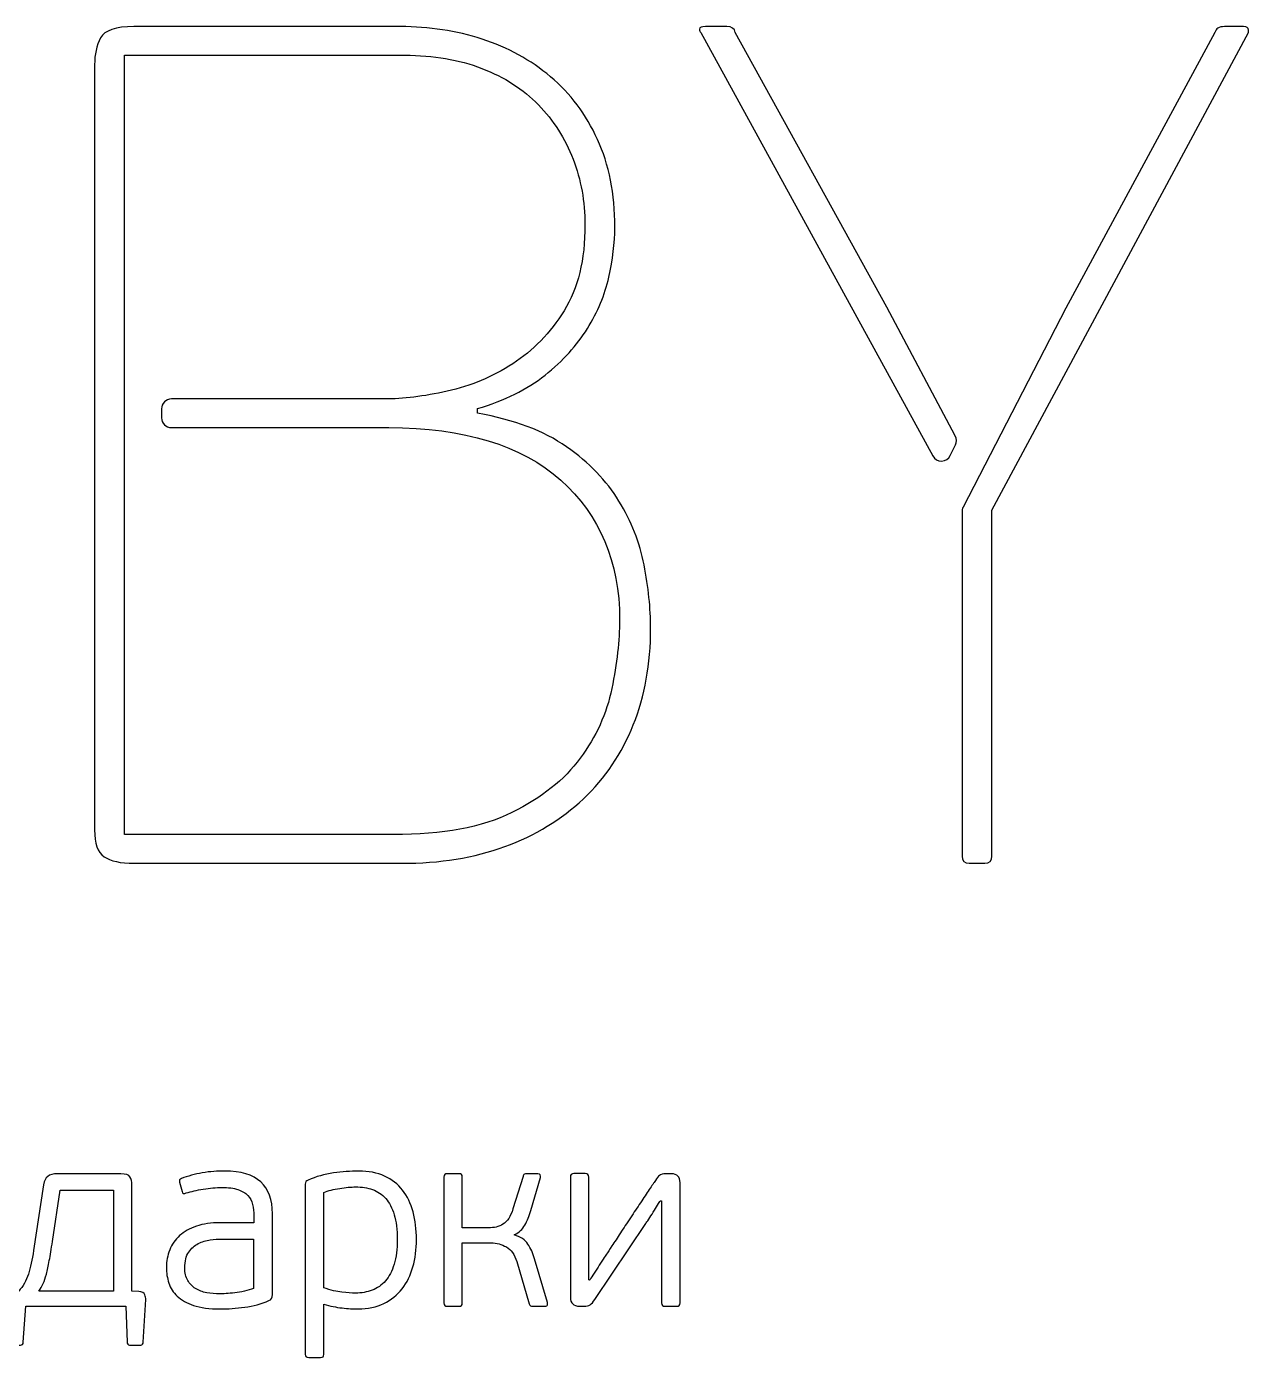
# Model space of a CAD drawing. Header units: centimetres. Extents: x -21.3 to 21.2, y -15.2 to 14.8.
# Drawn here: x 7.967 to 9.076, y -3.581 to -2.374 of the extents above; entities that cross this region are included whole.
import ezdxf

# ---------------------------------------------------------------- set-up
doc = ezdxf.new("R2010")
doc.units = ezdxf.units.CM
doc.header["$MEASUREMENT"] = 0
doc.layers.add('layer 1', color=7, linetype='Continuous')

msp = doc.modelspace()

# ---------------------------------------------------------------- linework, layer by layer
at = {"layer": 'layer 1', "color": 29}
for points, knots in [([(8.37627, -2.72474), (8.40948, -2.73052), (8.43636, -2.74062), (8.45693, -2.75506), (8.45693, -2.75506), (8.47751, -2.7695), (8.49339, -2.78592), (8.50458, -2.80432), (8.50458, -2.80432), (8.51577, -2.82273), (8.52334, -2.84204), (8.52732, -2.86225), (8.52732, -2.86225), (8.53129, -2.88247), (8.53327, -2.90159), (8.53327, -2.91964), (8.53327, -2.91964), (8.53327, -2.95212), (8.52804, -2.98136), (8.51757, -3.00735), (8.51757, -3.00735), (8.5071, -3.03333), (8.49213, -3.05571), (8.47228, -3.07448), (8.47228, -3.07448), (8.45242, -3.09325), (8.4286, -3.10768), (8.40099, -3.11779), (8.40099, -3.11779), (8.3732, -3.1279), (8.34198, -3.13295), (8.30751, -3.13295), (8.30751, -3.13295), (8.30751, -3.13295), (8.06443, -3.13295), (8.06443, -3.13295), (8.06443, -3.13295), (8.05215, -3.13295), (8.04313, -3.13097), (8.03736, -3.12699), (8.03736, -3.12699), (8.03158, -3.12302), (8.0287, -3.1149), (8.0287, -3.10263), (8.0287, -3.10263), (8.0287, -3.10263), (8.0287, -2.40857), (8.0287, -2.40857), (8.0287, -2.40857), (8.0287, -2.39918), (8.0305, -2.39106), (8.03411, -2.38421), (8.03411, -2.38421), (8.03772, -2.37735), (8.04783, -2.37392), (8.06443, -2.37392), (8.06443, -2.37392), (8.06443, -2.37392), (8.30625, -2.37392), (8.30625, -2.37392), (8.30625, -2.37392), (8.33223, -2.37392), (8.35696, -2.37771), (8.38042, -2.38529), (8.38042, -2.38529), (8.4037, -2.39287), (8.42445, -2.40424), (8.4425, -2.4194), (8.4425, -2.4194), (8.46054, -2.43456), (8.47462, -2.4535), (8.48509, -2.47624), (8.48509, -2.47624), (8.49556, -2.49898), (8.50079, -2.52551), (8.50079, -2.55583), (8.50079, -2.55583), (8.50079, -2.57026), (8.49898, -2.58542), (8.49538, -2.60131), (8.49538, -2.60131), (8.49177, -2.61718), (8.48527, -2.6327), (8.47589, -2.64786), (8.47589, -2.64786), (8.4665, -2.66302), (8.45369, -2.6771), (8.43744, -2.69009), (8.43744, -2.69009), (8.4212, -2.70309), (8.40081, -2.71319), (8.37627, -2.72041), (8.37627, -2.72041), (8.37627, -2.72041), (8.37627, -2.72474), (8.37627, -2.72474)], [0, 0, 0, 0, 0.04, 0.04, 0.04, 0.04, 0.08, 0.08, 0.08, 0.08, 0.12, 0.12, 0.12, 0.12, 0.16, 0.16, 0.16, 0.16, 0.2, 0.2, 0.2, 0.2, 0.24, 0.24, 0.24, 0.24, 0.28, 0.28, 0.28, 0.28, 0.32, 0.32, 0.32, 0.32, 0.36, 0.36, 0.36, 0.36, 0.4, 0.4, 0.4, 0.4, 0.44, 0.44, 0.44, 0.44, 0.48, 0.48, 0.48, 0.48, 0.52, 0.52, 0.52, 0.52, 0.56, 0.56, 0.56, 0.56, 0.6, 0.6, 0.6, 0.6, 0.64, 0.64, 0.64, 0.64, 0.68, 0.68, 0.68, 0.68, 0.72, 0.72, 0.72, 0.72, 0.76, 0.76, 0.76, 0.76, 0.8, 0.8, 0.8, 0.8, 0.84, 0.84, 0.84, 0.84, 0.88, 0.88, 0.88, 0.88, 0.92, 0.92, 0.92, 0.92, 1, 1, 1, 1]), ([(8.7893, -2.76339), (8.7893, -2.76339), (8.57875, -2.37933), (8.57875, -2.37933), (8.57875, -2.37933), (8.57803, -2.37861), (8.57767, -2.37753), (8.57767, -2.37609), (8.57767, -2.37609), (8.57767, -2.37464), (8.57947, -2.37392), (8.58308, -2.37392), (8.58308, -2.37392), (8.58308, -2.37392), (8.60257, -2.37392), (8.60257, -2.37392), (8.60257, -2.37392), (8.6069, -2.37392), (8.60943, -2.37572), (8.61015, -2.37933), (8.61015, -2.37933), (8.61015, -2.37933), (8.74767, -2.62837), (8.74767, -2.62837), (8.74767, -2.62837), (8.74767, -2.62837), (8.80975, -2.74527), (8.80975, -2.74527), (8.80975, -2.74527), (8.81115, -2.74789), (8.81119, -2.75076), (8.8099, -2.75342), (8.8099, -2.75342), (8.8099, -2.75342), (8.80524, -2.763), (8.80524, -2.763), (8.80524, -2.763), (8.80374, -2.76608), (8.80083, -2.76796), (8.79739, -2.76804), (8.79739, -2.76804), (8.79395, -2.76813), (8.79095, -2.7664), (8.7893, -2.76339)], [0, 0, 0, 0, 0.0833333, 0.0833333, 0.0833333, 0.0833333, 0.1666667, 0.1666667, 0.1666667, 0.1666667, 0.25, 0.25, 0.25, 0.25, 0.3333333, 0.3333333, 0.3333333, 0.3333333, 0.4166667, 0.4166667, 0.4166667, 0.4166667, 0.5, 0.5, 0.5, 0.5, 0.5833333, 0.5833333, 0.5833333, 0.5833333, 0.6666667, 0.6666667, 0.6666667, 0.6666667, 0.75, 0.75, 0.75, 0.75, 0.8333333, 0.8333333, 0.8333333, 0.8333333, 1, 1, 1, 1]), ([(9.04543, -2.37933), (9.04615, -2.37572), (9.04904, -2.37392), (9.05409, -2.37392), (9.05409, -2.37392), (9.05409, -2.37392), (9.07142, -2.37392), (9.07142, -2.37392), (9.07142, -2.37392), (9.0743, -2.37392), (9.07575, -2.375), (9.07575, -2.37717), (9.07575, -2.37717), (9.07575, -2.37717), (9.07575, -2.37933), (9.07575, -2.37933), (9.07575, -2.37933), (9.07575, -2.37933), (8.84295, -2.81254), (8.84295, -2.81254), (8.84295, -2.81254), (8.84295, -2.81254), (8.84295, -3.12645), (8.84295, -3.12645), (8.84295, -3.12645), (8.84295, -3.13078), (8.84078, -3.13295), (8.83645, -3.13295), (8.83645, -3.13295), (8.83645, -3.13295), (8.82238, -3.13295), (8.82238, -3.13295), (8.82238, -3.13295), (8.81804, -3.13295), (8.81588, -3.13079), (8.81588, -3.12645), (8.81588, -3.12645), (8.81588, -3.12645), (8.81588, -2.81405), (8.81588, -2.81405), (8.81588, -2.81405), (8.81588, -2.81255), (8.8162, -2.81126), (8.81688, -2.80993), (8.81688, -2.80993), (8.81688, -2.80993), (8.91008, -2.62945), (8.91008, -2.62945), (8.91008, -2.62945), (8.91008, -2.62945), (9.04543, -2.37933), (9.04543, -2.37933)], [0, 0, 0, 0, 0.0714286, 0.0714286, 0.0714286, 0.0714286, 0.1428571, 0.1428571, 0.1428571, 0.1428571, 0.2142857, 0.2142857, 0.2142857, 0.2142857, 0.2857143, 0.2857143, 0.2857143, 0.2857143, 0.3571429, 0.3571429, 0.3571429, 0.3571429, 0.4285714, 0.4285714, 0.4285714, 0.4285714, 0.5, 0.5, 0.5, 0.5, 0.5714286, 0.5714286, 0.5714286, 0.5714286, 0.6428571, 0.6428571, 0.6428571, 0.6428571, 0.7142857, 0.7142857, 0.7142857, 0.7142857, 0.7857143, 0.7857143, 0.7857143, 0.7857143, 0.8571429, 0.8571429, 0.8571429, 0.8571429, 1, 1, 1, 1]), ([(8.50512, -2.91206), (8.50512, -2.85936), (8.48726, -2.81714), (8.4517, -2.78538), (8.4517, -2.78538), (8.41597, -2.75362), (8.364, -2.73773), (8.2956, -2.73773), (8.2956, -2.73773), (8.2956, -2.73773), (8.09841, -2.73773), (8.09841, -2.73773), (8.09841, -2.73773), (8.09346, -2.73773), (8.08943, -2.7337), (8.08943, -2.72876), (8.08943, -2.72876), (8.08943, -2.72876), (8.08943, -2.72072), (8.08943, -2.72072), (8.08943, -2.72072), (8.08943, -2.71578), (8.09346, -2.71174), (8.09841, -2.71174), (8.09841, -2.71174), (8.09841, -2.71174), (8.29181, -2.71174), (8.29181, -2.71174), (8.29181, -2.71174), (8.30841, -2.71174), (8.32736, -2.7094), (8.34866, -2.70471), (8.34866, -2.70471), (8.36995, -2.70002), (8.3898, -2.69172), (8.40821, -2.6798), (8.40821, -2.6798), (8.42662, -2.66789), (8.44214, -2.65183), (8.45477, -2.63162), (8.45477, -2.63162), (8.4674, -2.61141), (8.47372, -2.58542), (8.47372, -2.55366), (8.47372, -2.55366), (8.47372, -2.53273), (8.47011, -2.51287), (8.46289, -2.49411), (8.46289, -2.49411), (8.45567, -2.47534), (8.44521, -2.45892), (8.43149, -2.44484), (8.43149, -2.44484), (8.41778, -2.43077), (8.40063, -2.41976), (8.38006, -2.41182), (8.38006, -2.41182), (8.35949, -2.40387), (8.33621, -2.39991), (8.31022, -2.39991), (8.31022, -2.39991), (8.31022, -2.39991), (8.05576, -2.39991), (8.05576, -2.39991), (8.05576, -2.39991), (8.05576, -2.39991), (8.05576, -2.67503), (8.05576, -2.67503), (8.05576, -2.67503), (8.05576, -2.67503), (8.05576, -2.71174), (8.05576, -2.71174), (8.05576, -2.71174), (8.05576, -2.71174), (8.05576, -2.73773), (8.05576, -2.73773), (8.05576, -2.73773), (8.05576, -2.73773), (8.05576, -2.82422), (8.05576, -2.82422), (8.05576, -2.82422), (8.05576, -2.82422), (8.05576, -3.10696), (8.05576, -3.10696), (8.05576, -3.10696), (8.05576, -3.10696), (8.29993, -3.10696), (8.29993, -3.10696), (8.29993, -3.10696), (8.34451, -3.10696), (8.38042, -3.10029), (8.40731, -3.08693), (8.40731, -3.08693), (8.43438, -3.07358), (8.45513, -3.05715), (8.46939, -3.03766), (8.46939, -3.03766), (8.48383, -3.01817), (8.49339, -2.99706), (8.49808, -2.97432), (8.49808, -2.97432), (8.50277, -2.95158), (8.50512, -2.93083), (8.50512, -2.91206)], [0, 0, 0, 0, 0.037037, 0.037037, 0.037037, 0.037037, 0.0740741, 0.0740741, 0.0740741, 0.0740741, 0.1111111, 0.1111111, 0.1111111, 0.1111111, 0.1481481, 0.1481481, 0.1481481, 0.1481481, 0.1851852, 0.1851852, 0.1851852, 0.1851852, 0.2222222, 0.2222222, 0.2222222, 0.2222222, 0.2592593, 0.2592593, 0.2592593, 0.2592593, 0.2962963, 0.2962963, 0.2962963, 0.2962963, 0.3333333, 0.3333333, 0.3333333, 0.3333333, 0.3703704, 0.3703704, 0.3703704, 0.3703704, 0.4074074, 0.4074074, 0.4074074, 0.4074074, 0.4444444, 0.4444444, 0.4444444, 0.4444444, 0.4814815, 0.4814815, 0.4814815, 0.4814815, 0.5185185, 0.5185185, 0.5185185, 0.5185185, 0.5555556, 0.5555556, 0.5555556, 0.5555556, 0.5925926, 0.5925926, 0.5925926, 0.5925926, 0.6296296, 0.6296296, 0.6296296, 0.6296296, 0.6666667, 0.6666667, 0.6666667, 0.6666667, 0.7037037, 0.7037037, 0.7037037, 0.7037037, 0.7407407, 0.7407407, 0.7407407, 0.7407407, 0.7777778, 0.7777778, 0.7777778, 0.7777778, 0.8148148, 0.8148148, 0.8148148, 0.8148148, 0.8518519, 0.8518519, 0.8518519, 0.8518519, 0.8888889, 0.8888889, 0.8888889, 0.8888889, 0.9259259, 0.9259259, 0.9259259, 0.9259259, 1, 1, 1, 1]), ([(7.95983, -3.52102), (7.96379, -3.51675), (7.96673, -3.5116), (7.96863, -3.50558), (7.96863, -3.50558), (7.97054, -3.49955), (7.9721, -3.49243), (7.97332, -3.48419), (7.97332, -3.48419), (7.97332, -3.48419), (7.98247, -3.4245), (7.98247, -3.4245), (7.98247, -3.4245), (7.98293, -3.42099), (7.98415, -3.41847), (7.98613, -3.41695), (7.98613, -3.41695), (7.98811, -3.41542), (7.99109, -3.41466), (7.99505, -3.41466), (7.99505, -3.41466), (7.99505, -3.41466), (8.05246, -3.41466), (8.05246, -3.41466), (8.05246, -3.41466), (8.05688, -3.41466), (8.05966, -3.41557), (8.06081, -3.41741), (8.06081, -3.41741), (8.06195, -3.41924), (8.06252, -3.4216), (8.06252, -3.4245), (8.06252, -3.4245), (8.06252, -3.4245), (8.06252, -3.52102), (8.06252, -3.52102), (8.06252, -3.52102), (8.06252, -3.52102), (8.0687, -3.52148), (8.0687, -3.52148), (8.0687, -3.52148), (8.07175, -3.52178), (8.07361, -3.52273), (8.0743, -3.52434), (8.0743, -3.52434), (8.07499, -3.52593), (8.07526, -3.52742), (8.0751, -3.52879), (8.0751, -3.52879), (8.0751, -3.52879), (8.07282, -3.56722), (8.07282, -3.56722), (8.07282, -3.56722), (8.07282, -3.56905), (8.07205, -3.56996), (8.07053, -3.56996), (8.07053, -3.56996), (8.07053, -3.56996), (8.06024, -3.56996), (8.06024, -3.56996), (8.06024, -3.56996), (8.05902, -3.56996), (8.05833, -3.56905), (8.05818, -3.56722), (8.05818, -3.56722), (8.05818, -3.56722), (8.05703, -3.53474), (8.05703, -3.53474), (8.05703, -3.53474), (8.05703, -3.53474), (7.96623, -3.53474), (7.96623, -3.53474), (7.96623, -3.53474), (7.96623, -3.53474), (7.96394, -3.56745), (7.96394, -3.56745), (7.96394, -3.56745), (7.96394, -3.56836), (7.96368, -3.56901), (7.96314, -3.56939), (7.96314, -3.56939), (7.96261, -3.56977), (7.96204, -3.56996), (7.96143, -3.56996), (7.96143, -3.56996), (7.96143, -3.56996), (7.95205, -3.56996), (7.95205, -3.56996), (7.95205, -3.56996), (7.95083, -3.56996), (7.95014, -3.56912), (7.94999, -3.56745), (7.94999, -3.56745), (7.94999, -3.56745), (7.94771, -3.52925), (7.94771, -3.52925), (7.94771, -3.52925), (7.94755, -3.52757), (7.9479, -3.52597), (7.94873, -3.52445), (7.94873, -3.52445), (7.94957, -3.52292), (7.95144, -3.52201), (7.95434, -3.52171), (7.95434, -3.52171), (7.95434, -3.52171), (7.95983, -3.52102), (7.95983, -3.52102)], [0, 0, 0, 0, 0.0357143, 0.0357143, 0.0357143, 0.0357143, 0.0714286, 0.0714286, 0.0714286, 0.0714286, 0.1071429, 0.1071429, 0.1071429, 0.1071429, 0.1428571, 0.1428571, 0.1428571, 0.1428571, 0.1785714, 0.1785714, 0.1785714, 0.1785714, 0.2142857, 0.2142857, 0.2142857, 0.2142857, 0.25, 0.25, 0.25, 0.25, 0.2857143, 0.2857143, 0.2857143, 0.2857143, 0.3214286, 0.3214286, 0.3214286, 0.3214286, 0.3571429, 0.3571429, 0.3571429, 0.3571429, 0.3928571, 0.3928571, 0.3928571, 0.3928571, 0.4285714, 0.4285714, 0.4285714, 0.4285714, 0.4642857, 0.4642857, 0.4642857, 0.4642857, 0.5, 0.5, 0.5, 0.5, 0.5357143, 0.5357143, 0.5357143, 0.5357143, 0.5714286, 0.5714286, 0.5714286, 0.5714286, 0.6071429, 0.6071429, 0.6071429, 0.6071429, 0.6428571, 0.6428571, 0.6428571, 0.6428571, 0.6785714, 0.6785714, 0.6785714, 0.6785714, 0.7142857, 0.7142857, 0.7142857, 0.7142857, 0.75, 0.75, 0.75, 0.75, 0.7857143, 0.7857143, 0.7857143, 0.7857143, 0.8214286, 0.8214286, 0.8214286, 0.8214286, 0.8571429, 0.8571429, 0.8571429, 0.8571429, 0.8928571, 0.8928571, 0.8928571, 0.8928571, 0.9285714, 0.9285714, 0.9285714, 0.9285714, 1, 1, 1, 1]), ([(8.19015, -3.52422), (8.19015, -3.52697), (8.18908, -3.52879), (8.18695, -3.52971), (8.18695, -3.52971), (8.18009, -3.5326), (8.17276, -3.53459), (8.16499, -3.53566), (8.16499, -3.53566), (8.15722, -3.53672), (8.14974, -3.53726), (8.14257, -3.53726), (8.14257, -3.53726), (8.13282, -3.53726), (8.12481, -3.53619), (8.11856, -3.53405), (8.11856, -3.53405), (8.11231, -3.53192), (8.10735, -3.5291), (8.10369, -3.52567), (8.10369, -3.52567), (8.10003, -3.52223), (8.09748, -3.51827), (8.09603, -3.51374), (8.09603, -3.51374), (8.09458, -3.50924), (8.09386, -3.50451), (8.09386, -3.49963), (8.09386, -3.49963), (8.09386, -3.49399), (8.09485, -3.48865), (8.09683, -3.4837), (8.09683, -3.4837), (8.09881, -3.4787), (8.10183, -3.47439), (8.10587, -3.47074), (8.10587, -3.47074), (8.10991, -3.46708), (8.11498, -3.46418), (8.12108, -3.46212), (8.12108, -3.46212), (8.12717, -3.46006), (8.13442, -3.45903), (8.1428, -3.45903), (8.1428, -3.45903), (8.1428, -3.45903), (8.17322, -3.45903), (8.17322, -3.45903), (8.17322, -3.45903), (8.17322, -3.45903), (8.17322, -3.45293), (8.17322, -3.45293), (8.17322, -3.45293), (8.17322, -3.4492), (8.17284, -3.44569), (8.17208, -3.44245), (8.17208, -3.44245), (8.17132, -3.43921), (8.16987, -3.43647), (8.16773, -3.43422), (8.16773, -3.43422), (8.1656, -3.43197), (8.16262, -3.43022), (8.15881, -3.42892), (8.15881, -3.42892), (8.155, -3.42766), (8.15005, -3.42701), (8.14395, -3.42701), (8.14395, -3.42701), (8.13892, -3.42701), (8.13339, -3.42751), (8.12737, -3.4285), (8.12737, -3.4285), (8.12134, -3.42949), (8.1162, -3.43067), (8.11193, -3.43204), (8.11193, -3.43204), (8.11086, -3.43235), (8.11002, -3.43247), (8.10941, -3.43239), (8.10941, -3.43239), (8.1088, -3.43231), (8.10834, -3.43174), (8.10804, -3.43067), (8.10804, -3.43067), (8.10804, -3.43067), (8.10575, -3.42236), (8.10575, -3.42236), (8.10575, -3.42236), (8.1053, -3.42065), (8.10591, -3.4195), (8.10758, -3.41889), (8.10758, -3.41889), (8.11033, -3.41779), (8.1133, -3.41684), (8.1165, -3.416), (8.1165, -3.416), (8.1197, -3.41512), (8.12302, -3.41439), (8.12645, -3.41378), (8.12645, -3.41378), (8.12988, -3.41314), (8.13335, -3.41272), (8.13686, -3.41249), (8.13686, -3.41249), (8.14037, -3.41226), (8.14364, -3.41215), (8.14669, -3.41215), (8.14669, -3.41215), (8.16148, -3.41215), (8.17242, -3.41542), (8.17952, -3.42198), (8.17952, -3.42198), (8.1866, -3.42854), (8.19015, -3.43814), (8.19015, -3.4508), (8.19015, -3.4508), (8.19015, -3.4508), (8.19015, -3.52422), (8.19015, -3.52422)], [0, 0, 0, 0, 0.0322581, 0.0322581, 0.0322581, 0.0322581, 0.0645161, 0.0645161, 0.0645161, 0.0645161, 0.0967742, 0.0967742, 0.0967742, 0.0967742, 0.1290323, 0.1290323, 0.1290323, 0.1290323, 0.1612903, 0.1612903, 0.1612903, 0.1612903, 0.1935484, 0.1935484, 0.1935484, 0.1935484, 0.2258065, 0.2258065, 0.2258065, 0.2258065, 0.2580645, 0.2580645, 0.2580645, 0.2580645, 0.2903226, 0.2903226, 0.2903226, 0.2903226, 0.3225806, 0.3225806, 0.3225806, 0.3225806, 0.3548387, 0.3548387, 0.3548387, 0.3548387, 0.3870968, 0.3870968, 0.3870968, 0.3870968, 0.4193548, 0.4193548, 0.4193548, 0.4193548, 0.4516129, 0.4516129, 0.4516129, 0.4516129, 0.483871, 0.483871, 0.483871, 0.483871, 0.516129, 0.516129, 0.516129, 0.516129, 0.5483871, 0.5483871, 0.5483871, 0.5483871, 0.5806452, 0.5806452, 0.5806452, 0.5806452, 0.6129032, 0.6129032, 0.6129032, 0.6129032, 0.6451613, 0.6451613, 0.6451613, 0.6451613, 0.6774194, 0.6774194, 0.6774194, 0.6774194, 0.7096774, 0.7096774, 0.7096774, 0.7096774, 0.7419355, 0.7419355, 0.7419355, 0.7419355, 0.7741935, 0.7741935, 0.7741935, 0.7741935, 0.8064516, 0.8064516, 0.8064516, 0.8064516, 0.8387097, 0.8387097, 0.8387097, 0.8387097, 0.8709677, 0.8709677, 0.8709677, 0.8709677, 0.9032258, 0.9032258, 0.9032258, 0.9032258, 0.9354839, 0.9354839, 0.9354839, 0.9354839, 1, 1, 1, 1]), ([(8.32075, -3.47436), (8.32075, -3.4832), (8.31968, -3.49144), (8.31755, -3.49906), (8.31755, -3.49906), (8.31541, -3.50669), (8.31213, -3.51332), (8.30771, -3.51896), (8.30771, -3.51896), (8.30329, -3.5246), (8.29776, -3.52906), (8.29113, -3.53234), (8.29113, -3.53234), (8.2845, -3.53562), (8.27676, -3.53726), (8.26792, -3.53726), (8.26792, -3.53726), (8.26349, -3.53726), (8.25861, -3.53695), (8.25328, -3.53634), (8.25328, -3.53634), (8.24794, -3.53573), (8.24238, -3.53459), (8.23658, -3.53291), (8.23658, -3.53291), (8.23658, -3.53291), (8.23658, -3.57842), (8.23658, -3.57842), (8.23658, -3.57842), (8.23658, -3.57965), (8.23639, -3.58041), (8.23601, -3.58071), (8.23601, -3.58071), (8.23562, -3.58102), (8.23483, -3.58117), (8.2336, -3.58117), (8.2336, -3.58117), (8.2336, -3.58117), (8.22308, -3.58117), (8.22308, -3.58117), (8.22308, -3.58117), (8.22202, -3.58117), (8.22122, -3.58102), (8.22068, -3.58071), (8.22068, -3.58071), (8.22015, -3.58041), (8.21988, -3.57965), (8.21988, -3.57842), (8.21988, -3.57842), (8.21988, -3.57842), (8.21988, -3.42404), (8.21988, -3.42404), (8.21988, -3.42404), (8.21988, -3.42221), (8.22072, -3.42099), (8.2224, -3.42038), (8.2224, -3.42038), (8.22972, -3.41718), (8.23738, -3.415), (8.24539, -3.41386), (8.24539, -3.41386), (8.25339, -3.41272), (8.26105, -3.41215), (8.26837, -3.41215), (8.26837, -3.41215), (8.27737, -3.41215), (8.28518, -3.41367), (8.29181, -3.41672), (8.29181, -3.41672), (8.29845, -3.41977), (8.3039, -3.42404), (8.30817, -3.42953), (8.30817, -3.42953), (8.31244, -3.43502), (8.3156, -3.44157), (8.31766, -3.4492), (8.31766, -3.4492), (8.31972, -3.45682), (8.32075, -3.46521), (8.32075, -3.47436)], [0, 0, 0, 0, 0.047619, 0.047619, 0.047619, 0.047619, 0.0952381, 0.0952381, 0.0952381, 0.0952381, 0.1428571, 0.1428571, 0.1428571, 0.1428571, 0.1904762, 0.1904762, 0.1904762, 0.1904762, 0.2380952, 0.2380952, 0.2380952, 0.2380952, 0.2857143, 0.2857143, 0.2857143, 0.2857143, 0.3333333, 0.3333333, 0.3333333, 0.3333333, 0.3809524, 0.3809524, 0.3809524, 0.3809524, 0.4285714, 0.4285714, 0.4285714, 0.4285714, 0.4761905, 0.4761905, 0.4761905, 0.4761905, 0.5238095, 0.5238095, 0.5238095, 0.5238095, 0.5714286, 0.5714286, 0.5714286, 0.5714286, 0.6190476, 0.6190476, 0.6190476, 0.6190476, 0.6666667, 0.6666667, 0.6666667, 0.6666667, 0.7142857, 0.7142857, 0.7142857, 0.7142857, 0.7619048, 0.7619048, 0.7619048, 0.7619048, 0.8095238, 0.8095238, 0.8095238, 0.8095238, 0.8571429, 0.8571429, 0.8571429, 0.8571429, 0.9047619, 0.9047619, 0.9047619, 0.9047619, 1, 1, 1, 1]), ([(8.36238, -3.53177), (8.36238, -3.53299), (8.36215, -3.53379), (8.36169, -3.53417), (8.36169, -3.53417), (8.36123, -3.53455), (8.36039, -3.53474), (8.35917, -3.53474), (8.35917, -3.53474), (8.35917, -3.53474), (8.34911, -3.53474), (8.34911, -3.53474), (8.34911, -3.53474), (8.34789, -3.53474), (8.34701, -3.53455), (8.34648, -3.53417), (8.34648, -3.53417), (8.34595, -3.53379), (8.34568, -3.53299), (8.34568, -3.53177), (8.34568, -3.53177), (8.34568, -3.53177), (8.34568, -3.41764), (8.34568, -3.41764), (8.34568, -3.41764), (8.34568, -3.41641), (8.34595, -3.41562), (8.34648, -3.41523), (8.34648, -3.41523), (8.34701, -3.41485), (8.34789, -3.41466), (8.34911, -3.41466), (8.34911, -3.41466), (8.34911, -3.41466), (8.35917, -3.41466), (8.35917, -3.41466), (8.35917, -3.41466), (8.36039, -3.41466), (8.36123, -3.41485), (8.36169, -3.41523), (8.36169, -3.41523), (8.36215, -3.41562), (8.36238, -3.41641), (8.36238, -3.41764), (8.36238, -3.41764), (8.36238, -3.41764), (8.36238, -3.46361), (8.36238, -3.46361), (8.36238, -3.46361), (8.36238, -3.46361), (8.38616, -3.46361), (8.38616, -3.46361), (8.38616, -3.46361), (8.3886, -3.46361), (8.39093, -3.46338), (8.39314, -3.46292), (8.39314, -3.46292), (8.39535, -3.46246), (8.39741, -3.46162), (8.39931, -3.46041), (8.39931, -3.46041), (8.40122, -3.45922), (8.40294, -3.45747), (8.40446, -3.45518), (8.40446, -3.45518), (8.40598, -3.4529), (8.40728, -3.45004), (8.40835, -3.44653), (8.40835, -3.44653), (8.40835, -3.44653), (8.4175, -3.41718), (8.4175, -3.41718), (8.4175, -3.41718), (8.4178, -3.41596), (8.41822, -3.41523), (8.41875, -3.415), (8.41875, -3.415), (8.41929, -3.41478), (8.41994, -3.41466), (8.4207, -3.41466), (8.4207, -3.41466), (8.4207, -3.41466), (8.43099, -3.41466), (8.43099, -3.41466), (8.43099, -3.41466), (8.43221, -3.41466), (8.43293, -3.415), (8.43316, -3.41569), (8.43316, -3.41569), (8.43339, -3.41638), (8.43343, -3.4171), (8.43328, -3.41786), (8.43328, -3.41786), (8.43328, -3.41786), (8.42459, -3.44798), (8.42459, -3.44798), (8.42459, -3.44798), (8.42322, -3.45286), (8.42142, -3.45724), (8.41921, -3.46109), (8.41921, -3.46109), (8.417, -3.46498), (8.41384, -3.46784), (8.40972, -3.46967), (8.40972, -3.46967), (8.40972, -3.46967), (8.40949, -3.47013), (8.40949, -3.47013), (8.40949, -3.47013), (8.41528, -3.4718), (8.41944, -3.47455), (8.42196, -3.47836), (8.42196, -3.47836), (8.42447, -3.48217), (8.42649, -3.48663), (8.42802, -3.49166), (8.42802, -3.49166), (8.42802, -3.49166), (8.43968, -3.53131), (8.43968, -3.53131), (8.43968, -3.53131), (8.43984, -3.53207), (8.43984, -3.53283), (8.43968, -3.5336), (8.43968, -3.5336), (8.43953, -3.53436), (8.43877, -3.53474), (8.4374, -3.53474), (8.4374, -3.53474), (8.4374, -3.53474), (8.42619, -3.53474), (8.42619, -3.53474), (8.42619, -3.53474), (8.42558, -3.53474), (8.42497, -3.53463), (8.42436, -3.5344), (8.42436, -3.5344), (8.42375, -3.53417), (8.42329, -3.53352), (8.42299, -3.53245), (8.42299, -3.53245), (8.42299, -3.53245), (8.41178, -3.49426), (8.41178, -3.49426), (8.41178, -3.49426), (8.4098, -3.48785), (8.40667, -3.48343), (8.4024, -3.48099), (8.4024, -3.48099), (8.39813, -3.47855), (8.39356, -3.47733), (8.38868, -3.47733), (8.38868, -3.47733), (8.38868, -3.47733), (8.36238, -3.47733), (8.36238, -3.47733), (8.36238, -3.47733), (8.36238, -3.47733), (8.36238, -3.53177), (8.36238, -3.53177)], [0, 0, 0, 0, 0.0243902, 0.0243902, 0.0243902, 0.0243902, 0.0487805, 0.0487805, 0.0487805, 0.0487805, 0.0731707, 0.0731707, 0.0731707, 0.0731707, 0.097561, 0.097561, 0.097561, 0.097561, 0.1219512, 0.1219512, 0.1219512, 0.1219512, 0.1463415, 0.1463415, 0.1463415, 0.1463415, 0.1707317, 0.1707317, 0.1707317, 0.1707317, 0.195122, 0.195122, 0.195122, 0.195122, 0.2195122, 0.2195122, 0.2195122, 0.2195122, 0.2439024, 0.2439024, 0.2439024, 0.2439024, 0.2682927, 0.2682927, 0.2682927, 0.2682927, 0.2926829, 0.2926829, 0.2926829, 0.2926829, 0.3170732, 0.3170732, 0.3170732, 0.3170732, 0.3414634, 0.3414634, 0.3414634, 0.3414634, 0.3658537, 0.3658537, 0.3658537, 0.3658537, 0.3902439, 0.3902439, 0.3902439, 0.3902439, 0.4146341, 0.4146341, 0.4146341, 0.4146341, 0.4390244, 0.4390244, 0.4390244, 0.4390244, 0.4634146, 0.4634146, 0.4634146, 0.4634146, 0.4878049, 0.4878049, 0.4878049, 0.4878049, 0.5121951, 0.5121951, 0.5121951, 0.5121951, 0.5365854, 0.5365854, 0.5365854, 0.5365854, 0.5609756, 0.5609756, 0.5609756, 0.5609756, 0.5853659, 0.5853659, 0.5853659, 0.5853659, 0.6097561, 0.6097561, 0.6097561, 0.6097561, 0.6341463, 0.6341463, 0.6341463, 0.6341463, 0.6585366, 0.6585366, 0.6585366, 0.6585366, 0.6829268, 0.6829268, 0.6829268, 0.6829268, 0.7073171, 0.7073171, 0.7073171, 0.7073171, 0.7317073, 0.7317073, 0.7317073, 0.7317073, 0.7560976, 0.7560976, 0.7560976, 0.7560976, 0.7804878, 0.7804878, 0.7804878, 0.7804878, 0.804878, 0.804878, 0.804878, 0.804878, 0.8292683, 0.8292683, 0.8292683, 0.8292683, 0.8536585, 0.8536585, 0.8536585, 0.8536585, 0.8780488, 0.8780488, 0.8780488, 0.8780488, 0.902439, 0.902439, 0.902439, 0.902439, 0.9268293, 0.9268293, 0.9268293, 0.9268293, 0.9512195, 0.9512195, 0.9512195, 0.9512195, 1, 1, 1, 1]), ([(8.46049, -3.41764), (8.46049, -3.4155), (8.46156, -3.41443), (8.46369, -3.41443), (8.46369, -3.41443), (8.46369, -3.41443), (8.47399, -3.41443), (8.47399, -3.41443), (8.47399, -3.41443), (8.47612, -3.41443), (8.47719, -3.4155), (8.47719, -3.41764), (8.47719, -3.41764), (8.47719, -3.41764), (8.47719, -3.51095), (8.47719, -3.51095), (8.47719, -3.51095), (8.47719, -3.51095), (8.47788, -3.51118), (8.47788, -3.51118), (8.47788, -3.51118), (8.47849, -3.51027), (8.47952, -3.50871), (8.48097, -3.50649), (8.48097, -3.50649), (8.48241, -3.50428), (8.48394, -3.50192), (8.48554, -3.4994), (8.48554, -3.4994), (8.48714, -3.49689), (8.48866, -3.49449), (8.49011, -3.4922), (8.49011, -3.4922), (8.49156, -3.48991), (8.49259, -3.48839), (8.4932, -3.48762), (8.4932, -3.48762), (8.49427, -3.48595), (8.49595, -3.48339), (8.49823, -3.47996), (8.49823, -3.47996), (8.50052, -3.47653), (8.50307, -3.47264), (8.5059, -3.4683), (8.5059, -3.4683), (8.50872, -3.46395), (8.51173, -3.45938), (8.51493, -3.45457), (8.51493, -3.45457), (8.51813, -3.44977), (8.52118, -3.4452), (8.52408, -3.44085), (8.52408, -3.44085), (8.52698, -3.43651), (8.52961, -3.43254), (8.53197, -3.42896), (8.53197, -3.42896), (8.53433, -3.42537), (8.5362, -3.42267), (8.53757, -3.42084), (8.53757, -3.42084), (8.53895, -3.41855), (8.5402, -3.41695), (8.54135, -3.41603), (8.54135, -3.41603), (8.54249, -3.41512), (8.54444, -3.41466), (8.54718, -3.41466), (8.54718, -3.41466), (8.54718, -3.41466), (8.55221, -3.41466), (8.55221, -3.41466), (8.55221, -3.41466), (8.5574, -3.41466), (8.55999, -3.41733), (8.55999, -3.42267), (8.55999, -3.42267), (8.55999, -3.42267), (8.55999, -3.53177), (8.55999, -3.53177), (8.55999, -3.53177), (8.55999, -3.53299), (8.55976, -3.53379), (8.5593, -3.53417), (8.5593, -3.53417), (8.55885, -3.53455), (8.55801, -3.53474), (8.55679, -3.53474), (8.55679, -3.53474), (8.55679, -3.53474), (8.54649, -3.53474), (8.54649, -3.53474), (8.54649, -3.53474), (8.54527, -3.53474), (8.54444, -3.53455), (8.54398, -3.53417), (8.54398, -3.53417), (8.54352, -3.53379), (8.54329, -3.53299), (8.54329, -3.53177), (8.54329, -3.53177), (8.54329, -3.53177), (8.54329, -3.43914), (8.54329, -3.43914), (8.54329, -3.43914), (8.54329, -3.43914), (8.54215, -3.43914), (8.54215, -3.43914), (8.54215, -3.43914), (8.54169, -3.43975), (8.54085, -3.44104), (8.53963, -3.44302), (8.53963, -3.44302), (8.53841, -3.44501), (8.53708, -3.44714), (8.53563, -3.44943), (8.53563, -3.44943), (8.53418, -3.45171), (8.53281, -3.45385), (8.53151, -3.45583), (8.53151, -3.45583), (8.53022, -3.45781), (8.52934, -3.45911), (8.52888, -3.45972), (8.52888, -3.45972), (8.52888, -3.45972), (8.48268, -3.52856), (8.48268, -3.52856), (8.48268, -3.52856), (8.48116, -3.53101), (8.47971, -3.53264), (8.47834, -3.53348), (8.47834, -3.53348), (8.47696, -3.53432), (8.47521, -3.53474), (8.47308, -3.53474), (8.47308, -3.53474), (8.47308, -3.53474), (8.46873, -3.53474), (8.46873, -3.53474), (8.46873, -3.53474), (8.46324, -3.53474), (8.46049, -3.53207), (8.46049, -3.52674), (8.46049, -3.52674), (8.46049, -3.52674), (8.46049, -3.41764), (8.46049, -3.41764)], [0, 0, 0, 0, 0.0263158, 0.0263158, 0.0263158, 0.0263158, 0.0526316, 0.0526316, 0.0526316, 0.0526316, 0.0789474, 0.0789474, 0.0789474, 0.0789474, 0.1052632, 0.1052632, 0.1052632, 0.1052632, 0.1315789, 0.1315789, 0.1315789, 0.1315789, 0.1578947, 0.1578947, 0.1578947, 0.1578947, 0.1842105, 0.1842105, 0.1842105, 0.1842105, 0.2105263, 0.2105263, 0.2105263, 0.2105263, 0.2368421, 0.2368421, 0.2368421, 0.2368421, 0.2631579, 0.2631579, 0.2631579, 0.2631579, 0.2894737, 0.2894737, 0.2894737, 0.2894737, 0.3157895, 0.3157895, 0.3157895, 0.3157895, 0.3421053, 0.3421053, 0.3421053, 0.3421053, 0.3684211, 0.3684211, 0.3684211, 0.3684211, 0.3947368, 0.3947368, 0.3947368, 0.3947368, 0.4210526, 0.4210526, 0.4210526, 0.4210526, 0.4473684, 0.4473684, 0.4473684, 0.4473684, 0.4736842, 0.4736842, 0.4736842, 0.4736842, 0.5, 0.5, 0.5, 0.5, 0.5263158, 0.5263158, 0.5263158, 0.5263158, 0.5526316, 0.5526316, 0.5526316, 0.5526316, 0.5789474, 0.5789474, 0.5789474, 0.5789474, 0.6052632, 0.6052632, 0.6052632, 0.6052632, 0.6315789, 0.6315789, 0.6315789, 0.6315789, 0.6578947, 0.6578947, 0.6578947, 0.6578947, 0.6842105, 0.6842105, 0.6842105, 0.6842105, 0.7105263, 0.7105263, 0.7105263, 0.7105263, 0.7368421, 0.7368421, 0.7368421, 0.7368421, 0.7631579, 0.7631579, 0.7631579, 0.7631579, 0.7894737, 0.7894737, 0.7894737, 0.7894737, 0.8157895, 0.8157895, 0.8157895, 0.8157895, 0.8421053, 0.8421053, 0.8421053, 0.8421053, 0.8684211, 0.8684211, 0.8684211, 0.8684211, 0.8947368, 0.8947368, 0.8947368, 0.8947368, 0.9210526, 0.9210526, 0.9210526, 0.9210526, 0.9473684, 0.9473684, 0.9473684, 0.9473684, 1, 1, 1, 1]), ([(8.30337, -3.47436), (8.30337, -3.46536), (8.30245, -3.45781), (8.30062, -3.45171), (8.30062, -3.45171), (8.29879, -3.44562), (8.2962, -3.4407), (8.29285, -3.43696), (8.29285, -3.43696), (8.28949, -3.43322), (8.28553, -3.43056), (8.28095, -3.42896), (8.28095, -3.42896), (8.27638, -3.42736), (8.27127, -3.42655), (8.26563, -3.42655), (8.26563, -3.42655), (8.26151, -3.42655), (8.25667, -3.42698), (8.2511, -3.42782), (8.2511, -3.42782), (8.24554, -3.42865), (8.2407, -3.42991), (8.23658, -3.43159), (8.23658, -3.43159), (8.23658, -3.43159), (8.23658, -3.51804), (8.23658, -3.51804), (8.23658, -3.51804), (8.24299, -3.52018), (8.24851, -3.52151), (8.25316, -3.52205), (8.25316, -3.52205), (8.25781, -3.52258), (8.26189, -3.52285), (8.2654, -3.52285), (8.2654, -3.52285), (8.27089, -3.52285), (8.27596, -3.52197), (8.28061, -3.52021), (8.28061, -3.52021), (8.28526, -3.51846), (8.28926, -3.51564), (8.29262, -3.51175), (8.29262, -3.51175), (8.29597, -3.50787), (8.2986, -3.50283), (8.30051, -3.49666), (8.30051, -3.49666), (8.30241, -3.49048), (8.30337, -3.48305), (8.30337, -3.47436)], [0, 0, 0, 0, 0.0714286, 0.0714286, 0.0714286, 0.0714286, 0.1428571, 0.1428571, 0.1428571, 0.1428571, 0.2142857, 0.2142857, 0.2142857, 0.2142857, 0.2857143, 0.2857143, 0.2857143, 0.2857143, 0.3571429, 0.3571429, 0.3571429, 0.3571429, 0.4285714, 0.4285714, 0.4285714, 0.4285714, 0.5, 0.5, 0.5, 0.5, 0.5714286, 0.5714286, 0.5714286, 0.5714286, 0.6428571, 0.6428571, 0.6428571, 0.6428571, 0.7142857, 0.7142857, 0.7142857, 0.7142857, 0.7857143, 0.7857143, 0.7857143, 0.7857143, 0.8571429, 0.8571429, 0.8571429, 0.8571429, 1, 1, 1, 1]), ([(8.04582, -3.42953), (8.04582, -3.42953), (7.99734, -3.42953), (7.99734, -3.42953), (7.99734, -3.42953), (7.99734, -3.42953), (7.99048, -3.47596), (7.99048, -3.47596), (7.99048, -3.47596), (7.98941, -3.48282), (7.98846, -3.48861), (7.98762, -3.49334), (7.98762, -3.49334), (7.98678, -3.49807), (7.9859, -3.50215), (7.98499, -3.50558), (7.98499, -3.50558), (7.98407, -3.50901), (7.98308, -3.51191), (7.98201, -3.51427), (7.98201, -3.51427), (7.98095, -3.51663), (7.97965, -3.51888), (7.97813, -3.52102), (7.97813, -3.52102), (7.97813, -3.52102), (8.04582, -3.52102), (8.04582, -3.52102), (8.04582, -3.52102), (8.04582, -3.52102), (8.04582, -3.42953), (8.04582, -3.42953)], [0, 0, 0, 0, 0.1111111, 0.1111111, 0.1111111, 0.1111111, 0.2222222, 0.2222222, 0.2222222, 0.2222222, 0.3333333, 0.3333333, 0.3333333, 0.3333333, 0.4444444, 0.4444444, 0.4444444, 0.4444444, 0.5555556, 0.5555556, 0.5555556, 0.5555556, 0.6666667, 0.6666667, 0.6666667, 0.6666667, 0.7777778, 0.7777778, 0.7777778, 0.7777778, 1, 1, 1, 1]), ([(8.17299, -3.4739), (8.17299, -3.4739), (8.14349, -3.4739), (8.14349, -3.4739), (8.14349, -3.4739), (8.14075, -3.4739), (8.13747, -3.47413), (8.13366, -3.47459), (8.13366, -3.47459), (8.12984, -3.47505), (8.12622, -3.47615), (8.12279, -3.47794), (8.12279, -3.47794), (8.11936, -3.4797), (8.11646, -3.48229), (8.1141, -3.48572), (8.1141, -3.48572), (8.11174, -3.48918), (8.11056, -3.49388), (8.11056, -3.49986), (8.11056, -3.49986), (8.11056, -3.50447), (8.11143, -3.50828), (8.11319, -3.51134), (8.11319, -3.51134), (8.11494, -3.51442), (8.1173, -3.51686), (8.12027, -3.51869), (8.12027, -3.51869), (8.12325, -3.52056), (8.12664, -3.52182), (8.13045, -3.5225), (8.13045, -3.5225), (8.13427, -3.52319), (8.13823, -3.52353), (8.14235, -3.52353), (8.14235, -3.52353), (8.14372, -3.52353), (8.14559, -3.52346), (8.14795, -3.5233), (8.14795, -3.5233), (8.15031, -3.52315), (8.15294, -3.52292), (8.15584, -3.52262), (8.15584, -3.52262), (8.15874, -3.52231), (8.16167, -3.52182), (8.16465, -3.52113), (8.16465, -3.52113), (8.16762, -3.52044), (8.1704, -3.51964), (8.17299, -3.51869), (8.17299, -3.51869), (8.17299, -3.51869), (8.17299, -3.4739), (8.17299, -3.4739)], [0, 0, 0, 0, 0.0666667, 0.0666667, 0.0666667, 0.0666667, 0.1333333, 0.1333333, 0.1333333, 0.1333333, 0.2, 0.2, 0.2, 0.2, 0.2666667, 0.2666667, 0.2666667, 0.2666667, 0.3333333, 0.3333333, 0.3333333, 0.3333333, 0.4, 0.4, 0.4, 0.4, 0.4666667, 0.4666667, 0.4666667, 0.4666667, 0.5333333, 0.5333333, 0.5333333, 0.5333333, 0.6, 0.6, 0.6, 0.6, 0.6666667, 0.6666667, 0.6666667, 0.6666667, 0.7333333, 0.7333333, 0.7333333, 0.7333333, 0.8, 0.8, 0.8, 0.8, 0.8666667, 0.8666667, 0.8666667, 0.8666667, 1, 1, 1, 1])]:
    msp.add_open_spline(points, degree=3, knots=knots, dxfattribs=at)

doc.saveas('drawing.dxf')
